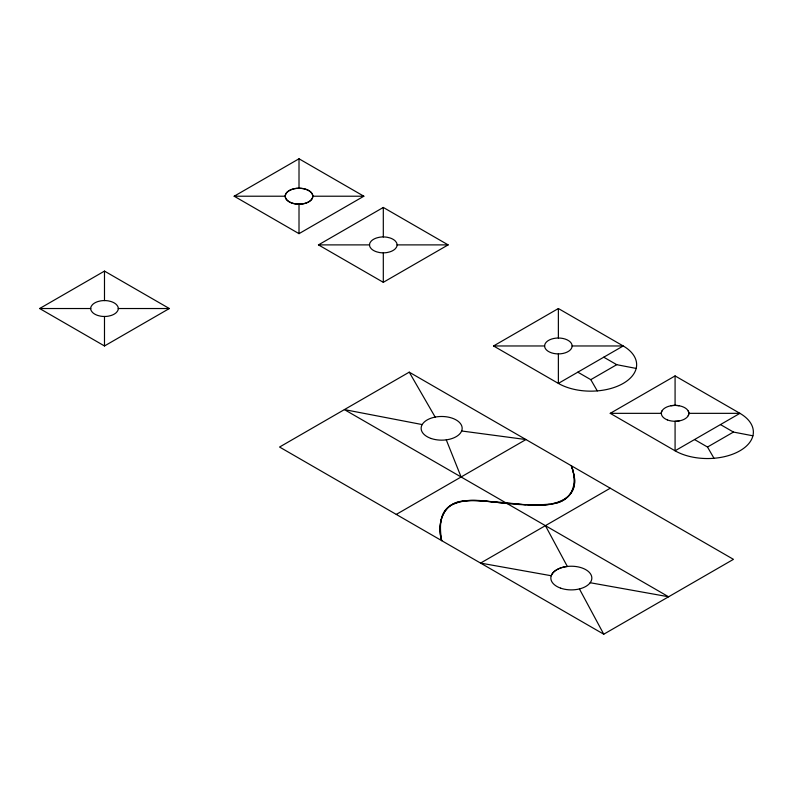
<?xml version="1.0" encoding="UTF-8"?>
<svg xmlns="http://www.w3.org/2000/svg" width="793" height="793" viewBox="0 0 793 793"><rect width="100%" height="100%" fill="white"/><g stroke="black" fill="none" stroke-linecap="round" stroke-linejoin="round"><path stroke-width="1.19" d="M39.65 308.527L104.488 271.097L169.335 308.527L104.488 345.966L39.65 308.527L90.739 308.527A13.164 7.593 0 0 0 91.334 310.866L92.385 312.293A14.066 8.118 0 0 0 97.965 315.515L100.433 316.12A13.154 7.593 0 0 0 104.488 316.466A13.154 7.593 0 0 0 108.552 316.12L111.01 315.515A14.066 8.118 0 0 0 116.591 312.293L117.642 310.866A13.164 7.593 0 0 0 118.246 308.527A13.164 7.603 0 0 0 117.642 306.187L116.601 304.76A14.066 8.118 0 0 0 111.01 301.538L108.552 300.934A13.154 7.593 0 0 0 104.488 300.587A13.164 7.593 0 0 0 100.433 300.934L97.965 301.538A14.066 8.118 0 0 0 92.385 304.76L91.334 306.187A13.154 7.593 0 0 0 90.739 308.527M234.173 196.218L299.011 158.788L363.848 196.218L299.011 233.657L234.173 196.218L285.252 196.218M318.459 244.888L383.306 207.449L448.144 244.888L383.306 282.318L318.459 244.888L369.548 244.888A13.164 7.593 0 0 0 370.153 247.228L371.193 248.655A14.066 8.118 0 0 0 376.784 251.877L379.242 252.481A13.154 7.593 0 0 0 383.306 252.828A13.154 7.593 0 0 0 387.361 252.481L389.829 251.877A14.066 8.118 0 0 0 395.41 248.655L396.46 247.228A13.164 7.593 0 0 0 397.055 244.888A13.164 7.603 0 0 0 396.46 242.549L395.41 241.122A14.066 8.118 0 0 0 389.829 237.9L387.361 237.295A13.154 7.593 0 0 0 383.306 236.948A13.164 7.593 0 0 0 379.242 237.295L376.784 237.9A14.066 8.118 0 0 0 371.193 241.122L370.153 242.549A13.154 7.593 0 0 0 369.548 244.888M409.238 372.165L279.562 447.034L603.76 634.212L733.446 559.343L409.238 372.165L435.179 417.088M493.533 345.966L558.371 308.527L623.209 345.966A45.865 26.476 0 0 1 623.209 383.406A45.865 26.476 0 0 1 558.361 383.406L493.533 345.966L544.613 345.966A13.768 7.95 0 0 1 558.371 338.016A13.768 7.95 0 0 1 572.13 345.966L623.209 345.966L558.371 383.396L558.371 353.906A13.768 7.95 0 0 0 572.13 345.966M577.819 372.165L590.795 379.659L616.726 364.681L636.184 368.428M396.272 514.419L525.947 439.55L461.635 430.986M610.243 413.341L675.081 375.912L739.928 413.341A45.865 26.476 0 0 1 739.919 450.791A45.865 26.476 0 0 1 675.061 450.791L610.243 413.341L661.332 413.341A13.798 7.97 0 0 1 661.858 411.002M610.243 488.22L480.568 563.089L551.234 575.748A20.519 11.845 0 0 1 567.332 566.45L545.406 525.65M694.539 439.55L707.505 447.034L733.446 432.066L752.894 435.803M552.691 503.624C567.164 502.722 577.879 488.775 573.805 474.66A118.831 68.604 0 0 0 572.12 467.87L571.337 465.759L572.843 470.358A130.102 75.107 0 0 1 574.092 476.999C576.412 517.809 519.286 502.484 495.149 502.028C480.152 501.186 463.053 497.231 449.641 506.063C439.55 514.171 438.42 528.911 441.661 540.628C439.481 527.295 438.668 509.542 454.171 503.852C472.311 496.547 491.829 502.841 510.533 503.525M549.192 504.179L537.783 504.992L523.717 504.566M312.769 196.218A13.759 7.94 0 0 0 292.131 189.349A13.759 7.94 0 0 0 292.131 203.097A13.759 7.94 0 0 0 312.769 196.218L363.848 196.218M397.055 244.888L448.144 244.888M118.246 308.527L169.335 308.527M688.839 413.341L739.928 413.341L675.081 450.781L675.081 421.291A13.798 7.97 0 0 0 679.095 420.954M527.92 504.764C547.785 507.074 580.198 502.504 573.795 474.789A135.345 78.14 0 0 0 572.159 468.078L571.337 465.759M526.007 504.735C503.892 504.586 481.896 498.519 459.9 501.493C442.117 504.883 436.923 525.353 441.661 540.628M522.151 504.487L514.449 503.862M590.18 582.726L668.598 596.782L344.4 409.604L422.203 424.572M603.76 357.197L616.726 364.681M720.47 424.572L733.446 432.066M707.505 447.034L713.987 458.265M590.795 379.659L597.278 390.89M579.425 588.941L603.76 634.212M446.271 439.857L461.11 476.989M675.081 375.912L675.081 405.401M558.371 308.527L558.371 338.026M383.306 207.449L383.306 236.948M383.306 252.828L383.306 282.318M299.011 158.788L299.011 188.278M299.011 204.197A13.877 8.009 0 0 1 285.202 196.188A13.877 8.009 0 0 1 299.011 188.179A13.877 8.009 0 0 1 312.819 196.188A13.877 8.009 0 0 1 299.011 204.197L299.011 233.657M104.488 271.097L104.488 300.587M104.488 316.466L104.488 345.966M558.361 353.906A13.768 7.95 0 0 1 544.603 345.956M688.225 411.002A13.798 7.97 0 0 1 688.225 415.691M670.987 405.729A13.798 7.97 0 0 1 679.095 405.729M667.339 419.903A13.759 7.94 0 0 0 688.8 413.936A13.759 7.94 0 0 0 669.114 406.194A13.759 7.94 0 0 0 667.339 419.903M431.273 438.529A20.509 11.836 0 0 0 462.16 428.408A20.509 11.836 0 0 0 431.541 418.02A20.509 11.836 0 0 0 431.273 438.529M560.651 588.158A20.509 11.836 0 0 0 591.836 578.355A20.509 11.836 0 0 0 561.533 567.669A20.509 11.836 0 0 0 560.651 588.158"/></g></svg>
